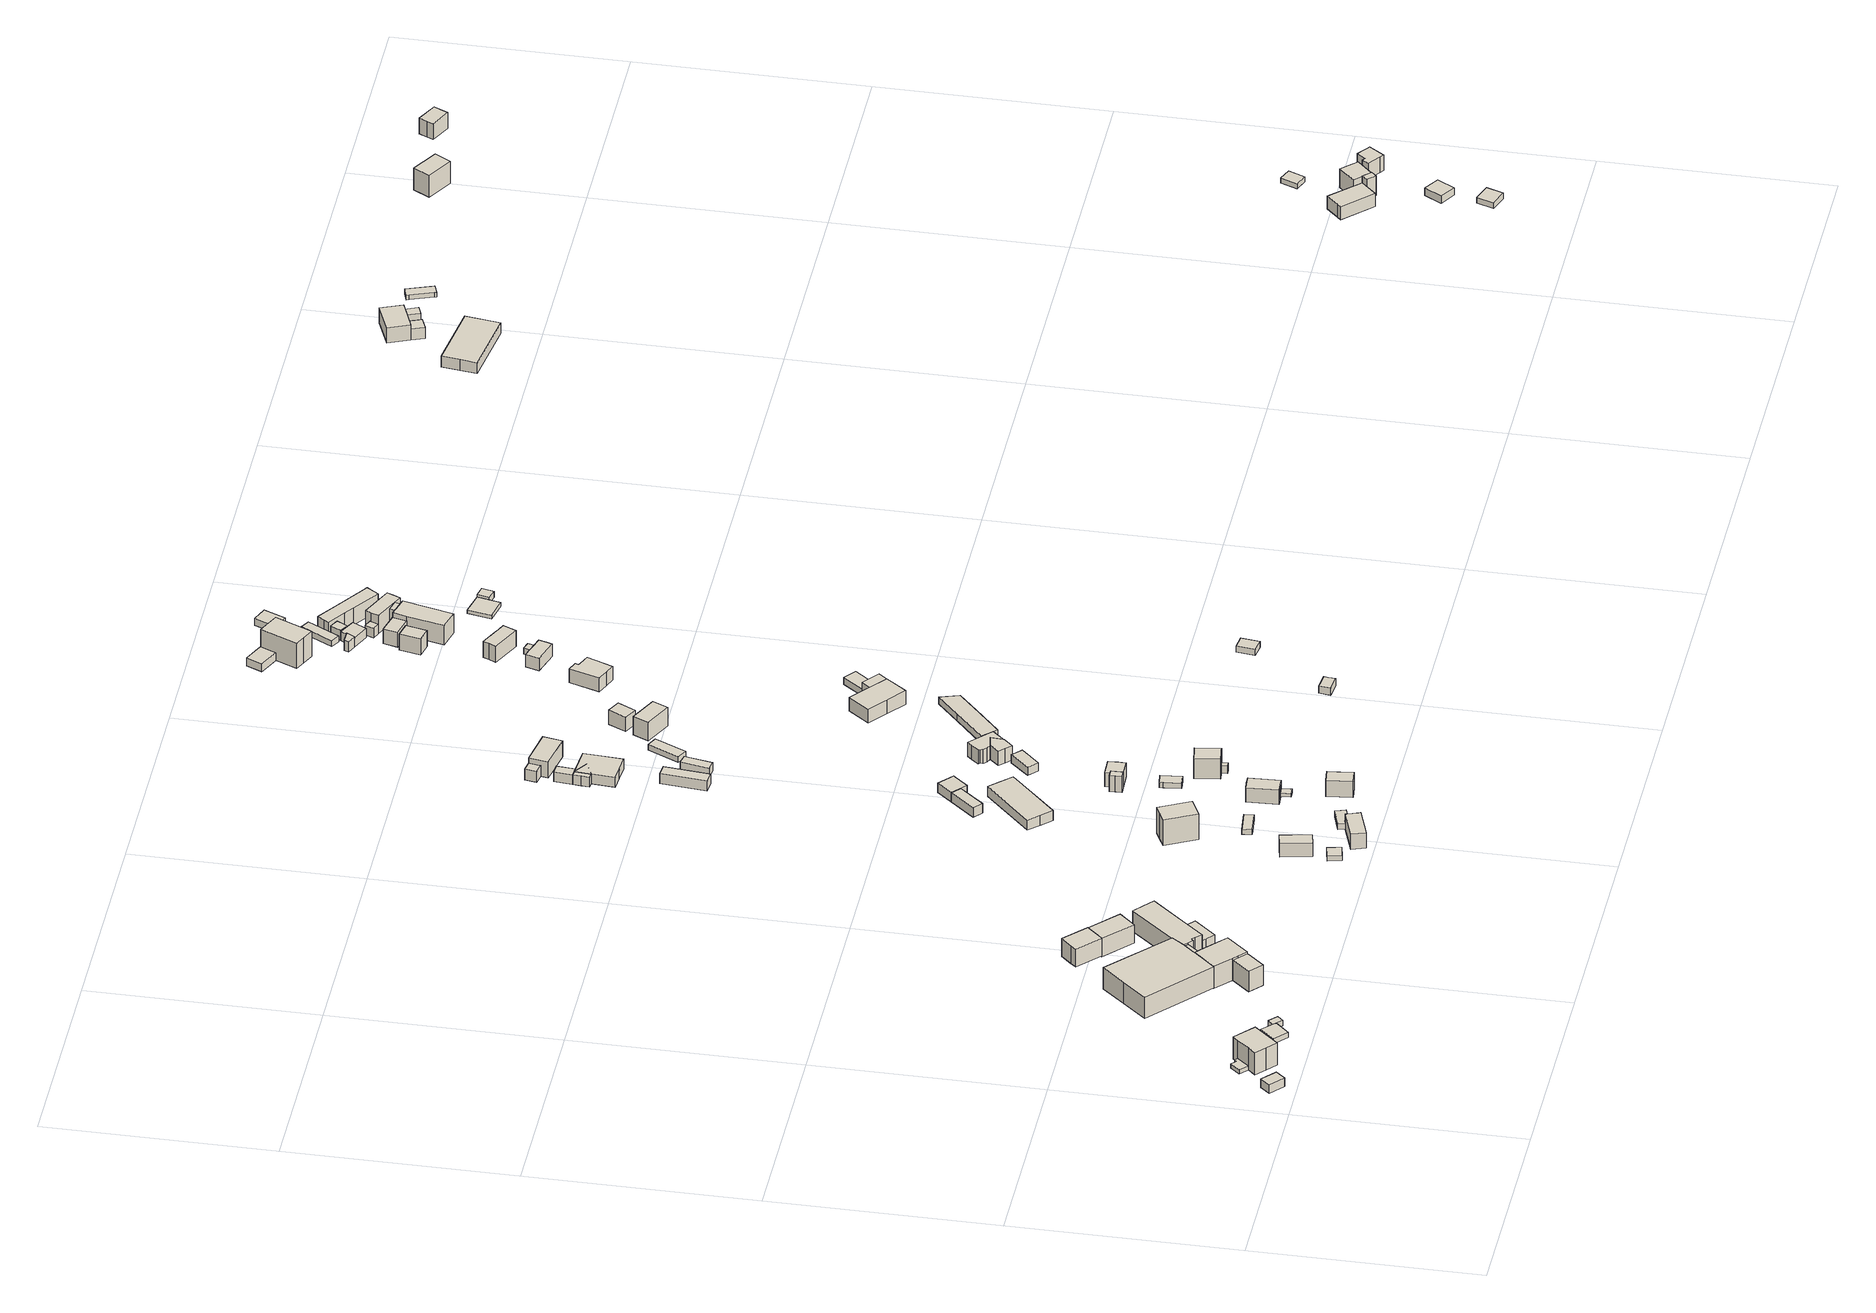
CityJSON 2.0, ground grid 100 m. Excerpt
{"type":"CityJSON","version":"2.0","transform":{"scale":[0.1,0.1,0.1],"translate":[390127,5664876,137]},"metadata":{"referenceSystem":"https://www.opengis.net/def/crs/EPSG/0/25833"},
"CityObjects":{
"building1":{"type":"Building","attributes":{"Gemeindeschluessel":"14627100","BezugspunktDach":"2200","function":"31001_9998","measuredHeight":4.34,"storeysAboveGround":1},"geometry":[{"type":"Solid","lod":"1","boundaries":[[[[0,1,2,3]],[[4,5,6,7]],[[4,7,3,2]],[[5,4,2,1]],[[6,5,1,0]],[[7,6,0,3]]]]}]},
"building2":{"type":"Building","attributes":{"Gemeindeschluessel":"14627100","function":"31001_9998"},"children":["building2-1","building2-2"]},
"building2-1":{"type":"BuildingPart","attributes":{"BezugspunktDach":"2200","measuredHeight":12.57,"storeysAboveGround":4},"parents":["building2"],"geometry":[{"type":"Solid","lod":"1","boundaries":[[[[8,9,10,11,12,13,14,15]],[[16,17,18,19,20,21,22,23]],[[16,23,15,14]],[[17,16,14,13]],[[18,17,13,12]],[[19,18,12,11]],[[20,19,11,10]],[[21,20,10,9]],[[22,21,9,8]],[[23,22,8,15]]]]}]},
"building2-2":{"type":"BuildingPart","attributes":{"BezugspunktDach":"2200","measuredHeight":2.14,"storeysAboveGround":1},"parents":["building2"],"geometry":[{"type":"Solid","lod":"1","boundaries":[[[[24,25,26,27,28,29]],[[30,31,32,17,16,33]],[[30,33,29,28]],[[31,30,28,27]],[[32,31,27,26]],[[17,32,26,25]],[[16,17,25,24]],[[33,16,24,29]]]]}]},
"building3":{"type":"Building","attributes":{"Gemeindeschluessel":"14627100","BezugspunktDach":"2200","function":"31001_9998","measuredHeight":2.35,"storeysAboveGround":1},"geometry":[{"type":"Solid","lod":"1","boundaries":[[[[34,35,36,37,38]],[[39,40,41,42,43]],[[39,43,38,37]],[[40,39,37,36]],[[41,40,36,35]],[[42,41,35,34]],[[43,42,34,38]]]]}]},
"building4":{"type":"Building","attributes":{"Gemeindeschluessel":"14627100","BezugspunktDach":"2200","function":"31001_9998","measuredHeight":2.53,"storeysAboveGround":1},"geometry":[{"type":"Solid","lod":"1","boundaries":[[[[35,44,45,46,36]],[[47,48,49,50,51]],[[47,51,36,46]],[[48,47,46,45]],[[49,48,45,44]],[[50,49,44,35]],[[51,50,35,36]]]]}]},
"building5":{"type":"Building","attributes":{"Gemeindeschluessel":"14627100","BezugspunktDach":"2200","function":"31001_9998","measuredHeight":12.37,"storeysAboveGround":4},"geometry":[{"type":"Solid","lod":"1","boundaries":[[[[52,53,54,55,56,57,58,59]],[[60,61,62,63,64,65,66,67]],[[60,67,59,58]],[[61,60,58,57]],[[62,61,57,56]],[[63,62,56,55]],[[64,63,55,54]],[[65,64,54,53]],[[66,65,53,52]],[[67,66,52,59]]]]}]},
"building6":{"type":"Building","attributes":{"Gemeindeschluessel":"14627100","function":"31001_9998"},"children":["building6-1","building6-2"]},
"building6-1":{"type":"BuildingPart","attributes":{"BezugspunktDach":"2200","measuredHeight":12.13,"storeysAboveGround":4},"parents":["building6"],"geometry":[{"type":"Solid","lod":"1","boundaries":[[[[68,69,70,71,72,73,74,75]],[[76,77,78,79,80,81,82,83]],[[76,83,75,74]],[[77,76,74,73]],[[78,77,73,72]],[[79,78,72,71]],[[80,79,71,70]],[[81,80,70,69]],[[82,81,69,68]],[[83,82,68,75]]]]}]},
"building6-2":{"type":"BuildingPart","attributes":{"BezugspunktDach":"2200","measuredHeight":11.07,"storeysAboveGround":4},"parents":["building6"],"geometry":[{"type":"Solid","lod":"1","boundaries":[[[[84,85,86,87,88]],[[82,89,80,90,91]],[[82,91,88,87]],[[89,82,87,86]],[[80,89,86,85]],[[90,80,85,84]],[[91,90,84,88]]]]}]},
"building7":{"type":"Building","attributes":{"Gemeindeschluessel":"14627100","BezugspunktDach":"2200","function":"31001_9998","measuredHeight":9,"storeysAboveGround":3},"geometry":[{"type":"Solid","lod":"1","boundaries":[[[[92,93,94,95]],[[96,97,98,99]],[[96,99,95,94]],[[97,96,94,93]],[[98,97,93,92]],[[99,98,92,95]]]]}]},
"building8":{"type":"Building","attributes":{"Gemeindeschluessel":"14627100","BezugspunktDach":"2200","function":"31001_9998","measuredHeight":0.036,"storeysAboveGround":1},"geometry":[{"type":"MultiSurface","lod":"1","boundaries":[[[100,101,102,103]]]}]},
"building9":{"type":"Building","attributes":{"Gemeindeschluessel":"14627100","BezugspunktDach":"2200","function":"31001_9998","measuredHeight":9.46,"storeysAboveGround":3},"geometry":[{"type":"Solid","lod":"1","boundaries":[[[[104,105,106,107,108,109]],[[110,111,112,113,114,115]],[[110,115,109,108]],[[111,110,108,107]],[[112,111,107,106]],[[113,112,106,105]],[[114,113,105,104]],[[115,114,104,109]]]]}]},
"building10":{"type":"Building","attributes":{"Gemeindeschluessel":"14627100","function":"31001_9998"},"children":["building10-1","building10-2","building10-3"]},
"building10-1":{"type":"BuildingPart","attributes":{"BezugspunktDach":"2200","measuredHeight":12.1,"storeysAboveGround":4},"parents":["building10"],"geometry":[{"type":"Solid","lod":"1","boundaries":[[[[116,117,118,119,120,121,122,123,124,125,126,127]],[[128,129,130,131,132,133,134,135,136,137,138,139]],[[128,139,127,126]],[[129,128,126,125]],[[130,129,125,124]],[[131,130,124,123]],[[132,131,123,122]],[[133,132,122,121]],[[134,133,121,120]],[[135,134,120,119]],[[136,135,119,118]],[[137,136,118,117]],[[138,137,117,116]],[[139,138,116,127]]]]}]},
"building10-2":{"type":"BuildingPart","attributes":{"BezugspunktDach":"2200","measuredHeight":1.25,"storeysAboveGround":1},"parents":["building10"],"geometry":[{"type":"Solid","lod":"1","boundaries":[[[[140,141,142,143]],[[144,145,146,147]],[[144,147,143,142]],[[145,144,142,141]],[[146,145,141,140]],[[147,146,140,143]]]]}]},
"building10-3":{"type":"BuildingPart","attributes":{"BezugspunktDach":"2200","measuredHeight":9.5,"storeysAboveGround":3},"parents":["building10"],"geometry":[{"type":"Solid","lod":"1","boundaries":[[[[148,149,150,151,152]],[[132,153,145,144,133]],[[132,133,152,151]],[[153,132,151,150]],[[145,153,150,149]],[[144,145,149,148]],[[133,144,148,152]]]]}]},
"building11":{"type":"Building","attributes":{"Gemeindeschluessel":"14627100","BezugspunktDach":"2200","function":"31001_9998","measuredHeight":10.48,"storeysAboveGround":3},"geometry":[{"type":"Solid","lod":"1","boundaries":[[[[154,155,156,157,158]],[[159,160,161,162,163]],[[159,163,158,157]],[[160,159,157,156]],[[161,160,156,155]],[[162,161,155,154]],[[163,162,154,158]]]]}]},
"building12":{"type":"Building","attributes":{"Gemeindeschluessel":"14627100","BezugspunktDach":"2200","function":"31001_9998","measuredHeight":2.44,"storeysAboveGround":1},"geometry":[{"type":"Solid","lod":"1","boundaries":[[[[164,165,166,167]],[[168,169,170,171]],[[168,171,167,166]],[[169,168,166,165]],[[170,169,165,164]],[[171,170,164,167]]]]}]},
"building13":{"type":"Building","attributes":{"Gemeindeschluessel":"14627100","BezugspunktDach":"2200","function":"31001_9998","measuredHeight":8.17,"storeysAboveGround":3},"geometry":[{"type":"Solid","lod":"1","boundaries":[[[[172,173,174,175]],[[176,177,178,179]],[[176,179,175,174]],[[177,176,174,173]],[[178,177,173,172]],[[179,178,172,175]]]]}]},
"building14":{"type":"Building","attributes":{"Gemeindeschluessel":"14627100","BezugspunktDach":"2200","function":"31001_9998","measuredHeight":8.91,"storeysAboveGround":3},"geometry":[{"type":"Solid","lod":"1","boundaries":[[[[180,181,182,183,184]],[[185,186,187,188,189]],[[185,189,184,183]],[[186,185,183,182]],[[187,186,182,181]],[[188,187,181,180]],[[189,188,180,184]]]]}]},
"building15":{"type":"Building","attributes":{"Gemeindeschluessel":"14627100","BezugspunktDach":"2200","function":"31001_9998","measuredHeight":2.81,"storeysAboveGround":1},"geometry":[{"type":"Solid","lod":"1","boundaries":[[[[190,191,192,193,194,195]],[[196,197,198,199,200,201]],[[196,201,195,194]],[[197,196,194,193]],[[198,197,193,192]],[[199,198,192,191]],[[200,199,191,190]],[[201,200,190,195]]]]}]},
"building16":{"type":"Building","attributes":{"Gemeindeschluessel":"14627100","BezugspunktDach":"2200","function":"31001_9998","measuredHeight":14.6,"storeysAboveGround":5},"geometry":[{"type":"Solid","lod":"1","boundaries":[[[[202,203,204,205,206]],[[207,208,209,210,211]],[[207,211,206,205]],[[208,207,205,204]],[[209,208,204,203]],[[210,209,203,202]],[[211,210,202,206]]]]}]},
"building17":{"type":"Building","attributes":{"Gemeindeschluessel":"14627100","BezugspunktDach":"2200","function":"31001_9998","measuredHeight":3.05,"storeysAboveGround":1},"geometry":[{"type":"Solid","lod":"1","boundaries":[[[[212,213,214,215,216]],[[217,218,219,220,221]],[[217,221,216,215]],[[218,217,215,214]],[[219,218,214,213]],[[220,219,213,212]],[[221,220,212,216]]]]}]},
"building18":{"type":"Building","attributes":{"Gemeindeschluessel":"14627100","BezugspunktDach":"2200","function":"31001_9998","measuredHeight":9.5,"storeysAboveGround":3},"geometry":[{"type":"Solid","lod":"1","boundaries":[[[[222,223,224,225]],[[226,227,228,229]],[[226,229,225,224]],[[227,226,224,223]],[[228,227,223,222]],[[229,228,222,225]]]]}]},
"building19":{"type":"Building","attributes":{"Gemeindeschluessel":"14627100","BezugspunktDach":"2200","function":"31001_9998","measuredHeight":1.55,"storeysAboveGround":1},"geometry":[{"type":"Solid","lod":"1","boundaries":[[[[230,231,232,233]],[[234,235,236,237]],[[234,237,233,232]],[[235,234,232,231]],[[236,235,231,230]],[[237,236,230,233]]]]}]},
"building20":{"type":"Building","attributes":{"Gemeindeschluessel":"14627100","BezugspunktDach":"2200","function":"31001_9998","measuredHeight":8.93,"storeysAboveGround":3},"geometry":[{"type":"Solid","lod":"1","boundaries":[[[[238,239,240,241,242,243,244]],[[245,246,247,248,249,250,251]],[[245,251,244,243]],[[246,245,243,242]],[[247,246,242,241]],[[248,247,241,240]],[[249,248,240,239]],[[250,249,239,238]],[[251,250,238,244]]]]}]},
"building21":{"type":"Building","attributes":{"Gemeindeschluessel":"14627100","BezugspunktDach":"2200","function":"31001_9998","measuredHeight":5.75,"storeysAboveGround":2},"geometry":[{"type":"Solid","lod":"1","boundaries":[[[[252,253,254,255,256,257]],[[258,259,260,261,262,263]],[[258,263,257,256]],[[259,258,256,255]],[[260,259,255,254]],[[261,260,254,253]],[[262,261,253,252]],[[263,262,252,257]]]]}]},
"building22":{"type":"Building","attributes":{"Gemeindeschluessel":"14627100","BezugspunktDach":"2200","function":"31001_9998","measuredHeight":2.63,"storeysAboveGround":1},"geometry":[{"type":"Solid","lod":"1","boundaries":[[[[264,265,266,267,268]],[[269,270,271,272,273]],[[269,273,268,267]],[[270,269,267,266]],[[271,270,266,265]],[[272,271,265,264]],[[273,272,264,268]]]]}]},
"building23":{"type":"Building","attributes":{"Gemeindeschluessel":"14627100","function":"31001_9998"},"children":["building23-1","building23-2"]},
"building23-1":{"type":"BuildingPart","attributes":{"BezugspunktDach":"2200","measuredHeight":9.16,"storeysAboveGround":3},"parents":["building23"],"geometry":[{"type":"Solid","lod":"1","boundaries":[[[[274,275,276,277,278]],[[279,280,281,282,283]],[[279,283,278,277]],[[280,279,277,276]],[[281,280,276,275]],[[282,281,275,274]],[[283,282,274,278]]]]}]},
"building23-2":{"type":"BuildingPart","attributes":{"BezugspunktDach":"2200","measuredHeight":9.29,"storeysAboveGround":3},"parents":["building23"],"geometry":[{"type":"Solid","lod":"1","boundaries":[[[[284,285,286,287,288,289]],[[290,291,282,292,293,294]],[[290,294,289,288]],[[291,290,288,287]],[[282,291,287,286]],[[292,282,286,285]],[[293,292,285,284]],[[294,293,284,289]]]]}]},
"building24":{"type":"Building","attributes":{"Gemeindeschluessel":"14627100","function":"31001_9998"},"children":["building24-1","building24-2"]},
"building24-1":{"type":"BuildingPart","attributes":{"BezugspunktDach":"2200","measuredHeight":12,"storeysAboveGround":4},"parents":["building24"],"geometry":[{"type":"Solid","lod":"1","boundaries":[[[[295,296,297,298,299,300,301]],[[302,303,304,305,306,307,308]],[[302,308,301,300]],[[303,302,300,299]],[[304,303,299,298]],[[305,304,298,297]],[[306,305,297,296]],[[307,306,296,295]],[[308,307,295,301]]]]}]},
"building24-2":{"type":"BuildingPart","attributes":{"BezugspunktDach":"2200","measuredHeight":3.5,"storeysAboveGround":1},"parents":["building24"],"geometry":[{"type":"Solid","lod":"1","boundaries":[[[[309,310,311,312]],[[305,313,314,315]],[[305,315,312,311]],[[313,305,311,310]],[[314,313,310,309]],[[315,314,309,312]]]]}]},
"building25":{"type":"Building","attributes":{"Gemeindeschluessel":"14627100","function":"31001_9998"},"children":["building25-1","building25-2"]},
"building25-1":{"type":"BuildingPart","attributes":{"BezugspunktDach":"2200","measuredHeight":5.23,"storeysAboveGround":2},"parents":["building25"],"geometry":[{"type":"Solid","lod":"1","boundaries":[[[[316,317,318,319,320]],[[321,322,323,324,325]],[[321,325,320,319]],[[322,321,319,318]],[[323,322,318,317]],[[324,323,317,316]],[[325,324,316,320]]]]}]},
"building25-2":{"type":"BuildingPart","attributes":{"BezugspunktDach":"2200","measuredHeight":5.13,"storeysAboveGround":2},"parents":["building25"],"geometry":[{"type":"Solid","lod":"1","boundaries":[[[[326,327,328,320,329]],[[325,330,331,332,333]],[[325,333,329,320]],[[330,325,320,328]],[[331,330,328,327]],[[332,331,327,326]],[[333,332,326,329]]]]}]},
"building26":{"type":"Building","attributes":{"Gemeindeschluessel":"14627100","BezugspunktDach":"2200","function":"31001_9998","measuredHeight":4.88,"storeysAboveGround":2},"geometry":[{"type":"Solid","lod":"1","boundaries":[[[[334,335,336,337]],[[338,339,340,341]],[[338,341,337,336]],[[339,338,336,335]],[[340,339,335,334]],[[341,340,334,337]]]]}]},
"building27":{"type":"Building","attributes":{"Gemeindeschluessel":"14627100","BezugspunktDach":"2200","function":"31001_9998","measuredHeight":4.68,"storeysAboveGround":2},"geometry":[{"type":"Solid","lod":"1","boundaries":[[[[342,343,344,345,346]],[[347,348,349,350,351]],[[347,351,346,345]],[[348,347,345,344]],[[349,348,344,343]],[[350,349,343,342]],[[351,350,342,346]]]]}]},
"building28":{"type":"Building","attributes":{"Gemeindeschluessel":"14627100","BezugspunktDach":"2200","function":"31001_9998","measuredHeight":4.58,"storeysAboveGround":2},"geometry":[{"type":"Solid","lod":"1","boundaries":[[[[352,353,354,355]],[[356,357,358,359]],[[356,359,355,354]],[[357,356,354,353]],[[358,357,353,352]],[[359,358,352,355]]]]}]},
"building29":{"type":"Building","attributes":{"Gemeindeschluessel":"14627100","function":"31001_9998"},"children":["building29-1","building29-2","building29-3"]},
"building29-1":{"type":"BuildingPart","attributes":{"BezugspunktDach":"2200","measuredHeight":5.34,"storeysAboveGround":2},"parents":["building29"],"geometry":[{"type":"Solid","lod":"1","boundaries":[[[[360,361,362,363,364]],[[365,366,367,368,369]],[[365,369,364,363]],[[366,365,363,362]],[[367,366,362,361]],[[368,367,361,360]],[[369,368,360,364]]]]}]},
"building29-2":{"type":"BuildingPart","attributes":{"BezugspunktDach":"2200","measuredHeight":4.77,"storeysAboveGround":2},"parents":["building29"],"geometry":[{"type":"Solid","lod":"1","boundaries":[[[[370,371,372,373]],[[374,375,376,377]],[[374,377,373,372]],[[375,374,372,371]],[[376,375,371,370]],[[377,376,370,373]]]]}]},
"building29-3":{"type":"BuildingPart","attributes":{"BezugspunktDach":"2200","measuredHeight":5.34,"storeysAboveGround":2},"parents":["building29"],"geometry":[{"type":"Solid","lod":"1","boundaries":[[[[378,379,363,373,380,381]],[[382,377,365,383,384,385]],[[382,385,381,380]],[[377,382,380,373]],[[365,377,373,363]],[[383,365,363,379]],[[384,383,379,378]],[[385,384,378,381]]]]}]},
"building30":{"type":"Building","attributes":{"Gemeindeschluessel":"14627100","BezugspunktDach":"2200","function":"31001_9998","measuredHeight":3.79,"storeysAboveGround":1},"geometry":[{"type":"Solid","lod":"1","boundaries":[[[[386,387,388,389,390]],[[391,392,393,394,395]],[[391,395,390,389]],[[392,391,389,388]],[[393,392,388,387]],[[394,393,387,386]],[[395,394,386,390]]]]}]},
"building31":{"type":"Building","attributes":{"Gemeindeschluessel":"14627100","function":"31001_9998"},"children":["building31-1","building31-2"]},
"building31-1":{"type":"BuildingPart","attributes":{"BezugspunktDach":"2200","measuredHeight":9.53,"storeysAboveGround":3},"parents":["building31"],"geometry":[{"type":"Solid","lod":"1","boundaries":[[[[396,397,398,399]],[[400,401,402,403]],[[400,403,399,398]],[[401,400,398,397]],[[402,401,397,396]],[[403,402,396,399]]]]}]},
"building31-2":{"type":"BuildingPart","attributes":{"BezugspunktDach":"2200","measuredHeight":5.39,"storeysAboveGround":2},"parents":["building31"],"geometry":[{"type":"Solid","lod":"1","boundaries":[[[[404,405,406,407]],[[408,400,409,410]],[[408,410,407,406]],[[400,408,406,405]],[[409,400,405,404]],[[410,409,404,407]]]]}]},
"building32":{"type":"Building","attributes":{"Gemeindeschluessel":"14627100","function":"31001_9998"},"children":["building32-1","building32-2"]},
"building32-1":{"type":"BuildingPart","attributes":{"BezugspunktDach":"2200","measuredHeight":7.5,"storeysAboveGround":2},"parents":["building32"],"geometry":[{"type":"Solid","lod":"1","boundaries":[[[[411,412,413,414,415,416,417,418,419,420]],[[421,422,423,424,425,426,427,428,429,430]],[[421,430,420,419]],[[422,421,419,418]],[[423,422,418,417]],[[424,423,417,416]],[[425,424,416,415]],[[426,425,415,414]],[[427,426,414,413]],[[428,427,413,412]],[[429,428,412,411]],[[430,429,411,420]]]]}]},
"building32-2":{"type":"BuildingPart","attributes":{"BezugspunktDach":"2200","measuredHeight":7.5,"storeysAboveGround":2},"parents":["building32"],"geometry":[{"type":"Solid","lod":"1","boundaries":[[[[431,432,433,434,435,436]],[[426,437,425,438,439,440]],[[426,440,436,435]],[[437,426,435,434]],[[425,437,434,433]],[[438,425,433,432]],[[439,438,432,431]],[[440,439,431,436]]]]}]},
"building33":{"type":"Building","attributes":{"Gemeindeschluessel":"14627100","BezugspunktDach":"2200","function":"31001_9998","measuredHeight":2.69,"storeysAboveGround":1},"geometry":[{"type":"Solid","lod":"1","boundaries":[[[[441,442,443,444]],[[445,446,447,448]],[[445,448,444,443]],[[446,445,443,442]],[[447,446,442,441]],[[448,447,441,444]]]]}]},
"building34":{"type":"Building","attributes":{"Gemeindeschluessel":"14627100","BezugspunktDach":"2200","function":"31001_9998","measuredHeight":2.98,"storeysAboveGround":1},"geometry":[{"type":"Solid","lod":"1","boundaries":[[[[449,450,451,452]],[[453,454,455,456]],[[453,456,452,451]],[[454,453,451,450]],[[455,454,450,449]],[[456,455,449,452]]]]}]},
"building35":{"type":"Building","attributes":{"Gemeindeschluessel":"14627100","BezugspunktDach":"2200","function":"31001_9998","measuredHeight":4.84,"storeysAboveGround":2},"geometry":[{"type":"Solid","lod":"1","boundaries":[[[[457,458,459,460,461,462]],[[463,464,465,466,467,468]],[[463,468,462,461]],[[464,463,461,460]],[[465,464,460,459]],[[466,465,459,458]],[[467,466,458,457]],[[468,467,457,462]]]]}]},
"building36":{"type":"Building","attributes":{"Gemeindeschluessel":"14627100","BezugspunktDach":"2200","function":"31001_9998","measuredHeight":10.22,"storeysAboveGround":3},"geometry":[{"type":"Solid","lod":"1","boundaries":[[[[469,470,471,472]],[[473,474,475,476]],[[473,476,472,471]],[[474,473,471,470]],[[475,474,470,469]],[[476,475,469,472]]]]}]},
"building37":{"type":"Building","attributes":{"Gemeindeschluessel":"14627100","BezugspunktDach":"2200","function":"31001_9998","measuredHeight":7.93,"storeysAboveGround":3},"geometry":[{"type":"Solid","lod":"1","boundaries":[[[[477,478,479,480,481]],[[482,483,484,485,486]],[[482,486,481,480]],[[483,482,480,479]],[[484,483,479,478]],[[485,484,478,477]],[[486,485,477,481]]]]}]},
"building38":{"type":"Building","attributes":{"Gemeindeschluessel":"14627100","function":"31001_9998"},"children":["building38-1","building38-2","building38-3"]},
"building38-1":{"type":"BuildingPart","attributes":{"BezugspunktDach":"2200","measuredHeight":7.79,"storeysAboveGround":3},"parents":["building38"],"geometry":[{"type":"Solid","lod":"1","boundaries":[[[[487,488,489,490,491]],[[492,493,494,495,496]],[[492,496,491,490]],[[493,492,490,489]],[[494,493,489,488]],[[495,494,488,487]],[[496,495,487,491]]]]}]},
"building38-2":{"type":"BuildingPart","attributes":{"BezugspunktDach":"2200","measuredHeight":6.69,"storeysAboveGround":2},"parents":["building38"],"geometry":[{"type":"Solid","lod":"1","boundaries":[[[[497,498,499,500]],[[501,502,493,503]],[[501,503,500,499]],[[502,501,499,498]],[[493,502,498,497]],[[503,493,497,500]]]]}]},
"building38-3":{"type":"BuildingPart","attributes":{"BezugspunktDach":"2200","measuredHeight":3.48,"storeysAboveGround":1},"parents":["building38"],"geometry":[{"type":"Solid","lod":"1","boundaries":[[[[504,505,506,507]],[[508,509,510,501]],[[508,501,507,506]],[[509,508,506,505]],[[510,509,505,504]],[[501,510,504,507]]]]}]},
"building39":{"type":"Building","attributes":{"Gemeindeschluessel":"14627100","BezugspunktDach":"2200","function":"31001_9998","measuredHeight":9.05,"storeysAboveGround":3},"geometry":[{"type":"Solid","lod":"1","boundaries":[[[[511,512,513,514,515,516,517,518]],[[519,520,521,522,523,524,525,526]],[[519,526,518,517]],[[520,519,517,516]],[[521,520,516,515]],[[522,521,515,514]],[[523,522,514,513]],[[524,523,513,512]],[[525,524,512,511]],[[526,525,511,518]]]]}]},
"building40":{"type":"Building","attributes":{"Gemeindeschluessel":"14627100","function":"31001_9998"},"children":["building40-1","building40-2"]},
"building40-1":{"type":"BuildingPart","attributes":{"BezugspunktDach":"2200","measuredHeight":8.24,"storeysAboveGround":3},"parents":["building40"],"geometry":[{"type":"Solid","lod":"1","boundaries":[[[[527,528,529,530,531]],[[532,533,534,535,536]],[[532,536,531,530]],[[533,532,530,529]],[[534,533,529,528]],[[535,534,528,527]],[[536,535,527,531]]]]}]},
"building40-2":{"type":"BuildingPart","attributes":{"BezugspunktDach":"2200","measuredHeight":3.57,"storeysAboveGround":1},"parents":["building40"],"geometry":[{"type":"Solid","lod":"1","boundaries":[[[[537,538,539,540]],[[541,542,533,543]],[[541,543,540,539]],[[542,541,539,538]],[[533,542,538,537]],[[543,533,537,540]]]]}]},
"building41":{"type":"Building","attributes":{"Gemeindeschluessel":"14627100","function":"31001_9998"},"children":["building41-1","building41-2"]},
"building41-1":{"type":"BuildingPart","attributes":{"BezugspunktDach":"2200","measuredHeight":13.23,"storeysAboveGround":4},"parents":["building41"],"geometry":[{"type":"Solid","lod":"1","boundaries":[[[[544,545,546,547,548,549]],[[550,551,552,553,554,555]],[[550,555,549,548]],[[551,550,548,547]],[[552,551,547,546]],[[553,552,546,545]],[[554,553,545,544]],[[555,554,544,549]]]]}]},
"building41-2":{"type":"BuildingPart","attributes":{"BezugspunktDach":"2200","measuredHeight":3.9,"storeysAboveGround":1},"parents":["building41"],"geometry":[{"type":"Solid","lod":"1","boundaries":[[[[556,557,558,559]],[[560,550,561,562]],[[560,562,559,558]],[[550,560,558,557]],[[561,550,557,556]],[[562,561,556,559]]]]}]},
"building42":{"type":"Building","attributes":{"Gemeindeschluessel":"14627100","function":"31001_9998"},"children":["building42-1","building42-2"]},
"building42-1":{"type":"BuildingPart","attributes":{"BezugspunktDach":"2200","measuredHeight":9.96,"storeysAboveGround":3},"parents":["building42"],"geometry":[{"type":"Solid","lod":"1","boundaries":[[[[563,564,565,566,567,568,569,570,571,572]],[[573,574,575,576,577,578,579,580,581,582]],[[573,582,572,571]],[[574,573,571,570]],[[575,574,570,569]],[[576,575,569,568]],[[577,576,568,567]],[[578,577,567,566]],[[579,578,566,565]],[[580,579,565,564]],[[581,580,564,563]],[[582,581,563,572]]]]}]},
"building42-2":{"type":"BuildingPart","attributes":{"BezugspunktDach":"2200","measuredHeight":1.62,"storeysAboveGround":1},"parents":["building42"],"geometry":[{"type":"Solid","lod":"1","boundaries":[[[[583,584,585,586,587]],[[575,588,589,577,576]],[[575,576,587,586]],[[588,575,586,585]],[[589,588,585,584]],[[577,589,584,583]],[[576,577,583,587]]]]}]},
"building43":{"type":"Building","attributes":{"Gemeindeschluessel":"14627100","BezugspunktDach":"2200","function":"31001_9998","measuredHeight":10.8,"storeysAboveGround":4},"geometry":[{"type":"Solid","lod":"1","boundaries":[[[[590,591,592,593]],[[594,595,596,597]],[[594,597,593,592]],[[595,594,592,591]],[[596,595,591,590]],[[597,596,590,593]]]]}]},
"building44":{"type":"Building","attributes":{"Gemeindeschluessel":"14627100","function":"31001_9998"},"children":["building44-1","building44-2","building44-3"]},
"building44-1":{"type":"BuildingPart","attributes":{"BezugspunktDach":"2200","measuredHeight":4.48,"storeysAboveGround":1},"parents":["building44"],"geometry":[{"type":"Solid","lod":"1","boundaries":[[[[598,599,600,601]],[[602,603,604,605]],[[602,605,601,600]],[[603,602,600,599]],[[604,603,599,598]],[[605,604,598,601]]]]}]},
"building44-2":{"type":"BuildingPart","attributes":{"BezugspunktDach":"2200","measuredHeight":5.11,"storeysAboveGround":2},"parents":["building44"],"geometry":[{"type":"Solid","lod":"1","boundaries":[[[[606,607,608,609]],[[610,611,605,612]],[[610,612,609,608]],[[611,610,608,607]],[[605,611,607,606]],[[612,605,606,609]]]]}]},
"building44-3":{"type":"BuildingPart","attributes":{"BezugspunktDach":"2200","measuredHeight":4.98,"storeysAboveGround":2},"parents":["building44"],"geometry":[{"type":"Solid","lod":"1","boundaries":[[[[613,614,615,616]],[[617,618,619,602]],[[617,602,616,615]],[[618,617,615,614]],[[619,618,614,613]],[[602,619,613,616]]]]}]},
"building45":{"type":"Building","attributes":{"Gemeindeschluessel":"14627100","BezugspunktDach":"2200","function":"31001_9998","measuredHeight":3.07,"storeysAboveGround":1},"geometry":[{"type":"Solid","lod":"1","boundaries":[[[[620,621,622,623,624]],[[625,626,627,628,629]],[[625,629,624,623]],[[626,625,623,622]],[[627,626,622,621]],[[628,627,621,620]],[[629,628,620,624]]]]}]},
"building46":{"type":"Building","attributes":{"Gemeindeschluessel":"14627100","function":"31001_9998"},"children":["building46-1","building46-2","building46-3"]},
"building46-1":{"type":"BuildingPart","attributes":{"BezugspunktDach":"2200","measuredHeight":10.99,"storeysAboveGround":4},"parents":["building46"],"geometry":[{"type":"Solid","lod":"1","boundaries":[[[[630,631,632,633,634,635,636,637,638]],[[639,640,641,642,643,644,645,646,647]],[[639,647,638,637]],[[640,639,637,636]],[[641,640,636,635]],[[642,641,635,634]],[[643,642,634,633]],[[644,643,633,632]],[[645,644,632,631]],[[646,645,631,630]],[[647,646,630,638]]]]}]},
"building46-2":{"type":"BuildingPart","attributes":{"BezugspunktDach":"2200","measuredHeight":7.29,"storeysAboveGround":2},"parents":["building46"],"geometry":[{"type":"Solid","lod":"1","boundaries":[[[[648,649,650,651]],[[652,640,639,653]],[[652,653,651,650]],[[640,652,650,649]],[[639,640,649,648]],[[653,639,648,651]]]]}]},
"building46-3":{"type":"BuildingPart","attributes":{"BezugspunktDach":"2200","measuredHeight":9.92,"storeysAboveGround":3},"parents":["building46"],"geometry":[{"type":"Solid","lod":"1","boundaries":[[[[654,655,656,657,658,659,660]],[[641,661,662,663,644,664,642]],[[641,642,660,659]],[[661,641,659,658]],[[662,661,658,657]],[[663,662,657,656]],[[644,663,656,655]],[[664,644,655,654]],[[642,664,654,660]]]]}]},
"building47":{"type":"Building","attributes":{"Gemeindeschluessel":"14627100","BezugspunktDach":"2200","function":"31001_9998","measuredHeight":3.4,"storeysAboveGround":1},"geometry":[{"type":"Solid","lod":"1","boundaries":[[[[665,666,667,668]],[[669,670,671,672]],[[669,672,668,667]],[[670,669,667,666]],[[671,670,666,665]],[[672,671,665,668]]]]}]},
"building48":{"type":"Building","attributes":{"Gemeindeschluessel":"14627100","function":"31001_9998"},"children":["building48-1","building48-2"]},
"building48-1":{"type":"BuildingPart","attributes":{"BezugspunktDach":"2200","measuredHeight":10.05,"storeysAboveGround":3},"parents":["building48"],"geometry":[{"type":"Solid","lod":"1","boundaries":[[[[673,674,675,676,677,678]],[[679,680,681,682,683,684]],[[679,684,678,677]],[[680,679,677,676]],[[681,680,676,675]],[[682,681,675,674]],[[683,682,674,673]],[[684,683,673,678]]]]}]},
"building48-2":{"type":"BuildingPart","attributes":{"BezugspunktDach":"2200","measuredHeight":4.7,"storeysAboveGround":2},"parents":["building48"],"geometry":[{"type":"Solid","lod":"1","boundaries":[[[[685,686,687,688]],[[689,690,684,691]],[[689,691,688,687]],[[690,689,687,686]],[[684,690,686,685]],[[691,684,685,688]]]]}]},
"building49":{"type":"Building","attributes":{"Gemeindeschluessel":"14627100","function":"31001_9998"},"children":["building49-1","building49-2"]},
"building49-1":{"type":"BuildingPart","attributes":{"BezugspunktDach":"2200","measuredHeight":9.45,"storeysAboveGround":3},"parents":["building49"],"geometry":[{"type":"Solid","lod":"1","boundaries":[[[[692,693,694,695,696,697,698,699,700,701]],[[702,703,704,705,706,707,708,709,710,711]],[[702,711,701,700]],[[703,702,700,699]],[[704,703,699,698]],[[705,704,698,697]],[[706,705,697,696]],[[707,706,696,695]],[[708,707,695,694]],[[709,708,694,693]],[[710,709,693,692]],[[711,710,692,701]]]]}]},
"building49-2":{"type":"BuildingPart","attributes":{"BezugspunktDach":"2200","measuredHeight":4.86,"storeysAboveGround":2},"parents":["building49"],"geometry":[{"type":"Solid","lod":"1","boundaries":[[[[712,713,714,715,716,717]],[[718,719,720,721,705,704]],[[718,704,717,716]],[[719,718,716,715]],[[720,719,715,714]],[[721,720,714,713]],[[705,721,713,712]],[[704,705,712,717]]]]}]},
"building50":{"type":"Building","attributes":{"Gemeindeschluessel":"14627100","function":"31001_9998"},"children":["building50-1","building50-2"]},
"building50-1":{"type":"BuildingPart","attributes":{"BezugspunktDach":"2200","measuredHeight":1.8,"storeysAboveGround":1},"parents":["building50"],"geometry":[{"type":"Solid","lod":"1","boundaries":[[[[722,723,724,725]],[[726,727,728,729]],[[726,729,725,724]],[[727,726,724,723]],[[728,727,723,722]],[[729,728,722,725]]]]}]},
"building50-2":{"type":"BuildingPart","attributes":{"BezugspunktDach":"2200","measuredHeight":3.57,"storeysAboveGround":1},"parents":["building50"],"geometry":[{"type":"Solid","lod":"1","boundaries":[[[[730,731,732,733]],[[727,734,735,736]],[[727,736,733,732]],[[734,727,732,731]],[[735,734,731,730]],[[736,735,730,733]]]]}]},
"building51":{"type":"Building","attributes":{"Gemeindeschluessel":"14627100","BezugspunktDach":"2200","function":"31001_9998","measuredHeight":6.26,"storeysAboveGround":2},"geometry":[{"type":"Solid","lod":"1","boundaries":[[[[737,738,739,740,741]],[[742,743,744,745,746]],[[742,746,741,740]],[[743,742,740,739]],[[744,743,739,738]],[[745,744,738,737]],[[746,745,737,741]]]]}]},
"building52":{"type":"Building","attributes":{"Gemeindeschluessel":"14627100","BezugspunktDach":"2200","function":"31001_9998","measuredHeight":2.88,"storeysAboveGround":1},"geometry":[{"type":"Solid","lod":"1","boundaries":[[[[747,748,749,750]],[[751,752,753,754]],[[751,754,750,749]],[[752,751,749,748]],[[753,752,748,747]],[[754,753,747,750]]]]}]},
"building53":{"type":"Building","attributes":{"Gemeindeschluessel":"14627100","function":"31001_9998"},"children":["building53-1","building53-2","building53-3"]},
"building53-1":{"type":"BuildingPart","attributes":{"BezugspunktDach":"2200","measuredHeight":8.22,"storeysAboveGround":3},"parents":["building53"],"geometry":[{"type":"Solid","lod":"1","boundaries":[[[[755,756,757,758]],[[759,760,761,762]],[[759,762,758,757]],[[760,759,757,756]],[[761,760,756,755]],[[762,761,755,758]]]]}]},
"building53-2":{"type":"BuildingPart","attributes":{"BezugspunktDach":"2200","measuredHeight":6.83,"storeysAboveGround":2},"parents":["building53"],"geometry":[{"type":"Solid","lod":"1","boundaries":[[[[763,764,765,766]],[[767,768,769,761]],[[767,761,766,765]],[[768,767,765,764]],[[769,768,764,763]],[[761,769,763,766]]]]}]},
"building53-3":{"type":"BuildingPart","attributes":{"BezugspunktDach":"2200","measuredHeight":6.77,"storeysAboveGround":2},"parents":["building53"],"geometry":[{"type":"Solid","lod":"1","boundaries":[[[[770,771,772,773]],[[760,774,775,776]],[[760,776,773,772]],[[774,760,772,771]],[[775,774,771,770]],[[776,775,770,773]]]]}]},
"building54":{"type":"Building","attributes":{"Gemeindeschluessel":"14627100","BezugspunktDach":"2200","function":"31001_9998","measuredHeight":3.66,"storeysAboveGround":1},"geometry":[{"type":"Solid","lod":"1","boundaries":[[[[777,778,779,780]],[[781,782,783,784]],[[781,784,780,779]],[[782,781,779,778]],[[783,782,778,777]],[[784,783,777,780]]]]}]},
"building55":{"type":"Building","attributes":{"Gemeindeschluessel":"14627100","function":"31001_9998"},"children":["building55-1","building55-2","building55-3"]},
"building55-1":{"type":"BuildingPart","attributes":{"BezugspunktDach":"2200","measuredHeight":7.38,"storeysAboveGround":2},"parents":["building55"],"geometry":[{"type":"Solid","lod":"1","boundaries":[[[[785,786,787,788,789]],[[790,791,792,793,794]],[[790,794,789,788]],[[791,790,788,787]],[[792,791,787,786]],[[793,792,786,785]],[[794,793,785,789]]]]}]},
"building55-2":{"type":"BuildingPart","attributes":{"BezugspunktDach":"2200","measuredHeight":12.39,"storeysAboveGround":4},"parents":["building55"],"geometry":[{"type":"Solid","lod":"1","boundaries":[[[[795,796,797,798]],[[792,799,800,801]],[[792,801,798,797]],[[799,792,797,796]],[[800,799,796,795]],[[801,800,795,798]]]]}]},
"building55-3":{"type":"BuildingPart","attributes":{"BezugspunktDach":"2200","measuredHeight":12.08,"storeysAboveGround":4},"parents":["building55"],"geometry":[{"type":"Solid","lod":"1","boundaries":[[[[802,803,804,805,806]],[[807,808,809,799,810]],[[807,810,806,805]],[[808,807,805,804]],[[809,808,804,803]],[[799,809,803,802]],[[810,799,802,806]]]]}]},
"building56":{"type":"Building","attributes":{"Gemeindeschluessel":"14627100","BezugspunktDach":"2200","function":"31001_9998","measuredHeight":2.22,"storeysAboveGround":1},"geometry":[{"type":"Solid","lod":"1","boundaries":[[[[811,812,813,814,815,816]],[[817,818,819,820,821,822]],[[817,822,816,815]],[[818,817,815,814]],[[819,818,814,813]],[[820,819,813,812]],[[821,820,812,811]],[[822,821,811,816]]]]}]},
"building57":{"type":"Building","attributes":{"Gemeindeschluessel":"14627100","BezugspunktDach":"2200","function":"31001_9998","measuredHeight":9.07,"storeysAboveGround":3},"geometry":[{"type":"Solid","lod":"1","boundaries":[[[[823,824,825,826,827,828,829,830]],[[831,832,833,834,835,836,837,838]],[[831,838,830,829]],[[832,831,829,828]],[[833,832,828,827]],[[834,833,827,826]],[[835,834,826,825]],[[836,835,825,824]],[[837,836,824,823]],[[838,837,823,830]]]]}]},
"building58":{"type":"Building","attributes":{"Gemeindeschluessel":"14627100","BezugspunktDach":"2200","function":"31001_9998","measuredHeight":2.49,"storeysAboveGround":1},"geometry":[{"type":"Solid","lod":"1","boundaries":[[[[839,840,841,842]],[[843,844,845,846]],[[843,846,842,841]],[[844,843,841,840]],[[845,844,840,839]],[[846,845,839,842]]]]}]},
"building59":{"type":"Building","attributes":{"Gemeindeschluessel":"14627100","BezugspunktDach":"2200","function":"31001_9998","measuredHeight":12.44,"storeysAboveGround":4},"geometry":[{"type":"Solid","lod":"1","boundaries":[[[[847,848,849,850,851]],[[852,853,854,855,856]],[[852,856,851,850]],[[853,852,850,849]],[[854,853,849,848]],[[855,854,848,847]],[[856,855,847,851]]]]}]},
"building60":{"type":"Building","attributes":{"Gemeindeschluessel":"14627100","BezugspunktDach":"2200","function":"31001_9998","measuredHeight":9.3,"storeysAboveGround":3},"geometry":[{"type":"Solid","lod":"1","boundaries":[[[[857,858,859,860,861,862]],[[863,864,865,866,867,868]],[[863,868,862,861]],[[864,863,861,860]],[[865,864,860,859]],[[866,865,859,858]],[[867,866,858,857]],[[868,867,857,862]]]]}]}
},
"vertices":[
[62,30,144],[97,70,144],[38,123,144],[2,82,144],[38,123,101],[97,70,101],[62,30,101],[2,82,101],
[175,126,204],[218,88,204],[315,197,204],[273,235,204],[230,273,204],[208,250,204],[162,197,204],[132,165,204],[162,197,95],[208,250,95],[230,273,95],[273,235,95],[315,197,95],[218,88,95],[175,126,95],[132,165,95],
[162,197,116],[208,250,116],[195,261,116],[186,251,116],[163,271,116],[126,230,116],[163,271,95],[186,251,95],[195,261,95],[126,230,95],
[419,79,122],[477,140,122],[467,152,122],[422,195,122],[362,132,122],[422,195,98],[467,152,98],[477,140,98],[419,79,98],[362,132,98],
[501,117,122],[525,142,122],[489,176,122],[489,176,96],[525,142,96],[501,117,96],[477,140,96],[467,152,96],
[737,445,188],[823,541,188],[828,548,188],[872,597,188],[912,650,188],[650,888,188],[561,787,188],[469,683,188],[561,787,83],[650,888,83],[912,650,83],[872,597,83],[828,548,83],[823,541,83],[737,445,83],[469,683,83],
[809,381,189],[831,362,189],[866,331,189],[952,427,189],[916,459,189],[843,524,189],[823,541,189],[737,445,189],[823,541,81],[843,524,81],[916,459,81],[952,427,81],[866,331,81],[831,362,81],[809,381,81],[737,445,81],
[796,252,181],[866,331,181],[839,355,181],[809,381,181],[739,302,181],[839,355,81],[796,252,81],[739,302,81],
[843,524,178],[892,579,178],[872,597,178],[823,541,178],[872,597,88],[892,579,88],[843,524,88],[823,541,88],
[943,487,90],[974,520,90],[933,559,90],[901,525,90],
[878,935,174],[898,956,174],[943,1005,174],[847,1095,174],[801,1047,174],[781,1025,174],[801,1047,86],[847,1095,86],[943,1005,86],[898,956,86],[878,935,86],[781,1025,86],
[892,579,186],[911,562,186],[919,571,186],[920,570,186],[933,559,186],[959,535,186],[1042,631,186],[1164,771,186],[1122,807,186],[1079,844,186],[912,650,186],[872,597,186],[912,650,84],[1079,844,84],[1122,807,84],[1164,771,84],[1042,631,84],[959,535,84],[933,559,84],[920,570,84],[919,571,84],[911,562,84],[892,579,84],[872,597,84],
[990,471,94],[1007,490,94],[974,520,94],[959,499,94],[974,520,84],[1007,490,84],[990,471,84],[959,499,84],
[974,520,158],[1007,490,158],[1092,587,158],[1042,631,158],[959,535,158],[1092,587,84],
[999,823,173],[1064,893,173],[943,1005,173],[910,969,173],[878,935,173],[910,969,83],[943,1005,83],[1064,893,83],[999,823,83],[878,935,83],
[1705,91,129],[1764,104,129],[1751,163,129],[1692,150,129],[1751,163,105],[1764,104,105],[1705,91,105],[1692,150,105],
[1725,216,162],[1785,228,162],[1759,360,162],[1699,348,162],[1759,360,96],[1785,228,96],[1725,216,96],[1699,348,96],
[1812,10,180],[1951,58,180],[1940,89,180],[1930,119,180],[1791,70,180],[1930,119,105],[1940,89,105],[1951,58,105],[1812,10,105],[1791,70,105],
[1917,117,143],[1933,122,143],[1939,105,143],[2013,129,143],[1998,175,143],[1908,146,143],[1998,175,115],[2013,129,115],[1939,105,115],[1933,122,115],[1917,117,115],[1908,146,115],
[1772,696,217],[1856,739,217],[1786,874,217],[1745,853,217],[1702,831,217],[1745,853,90],[1786,874,90],[1856,739,90],[1772,696,90],[1702,831,90],
[1828,485,127],[1935,497,127],[1930,539,127],[1878,533,127],[1823,527,127],[1878,533,102],[1930,539,102],[1935,497,102],[1828,485,102],[1823,527,102],
[2102,117,226],[2166,125,226],[2152,236,226],[2088,228,226],[2152,236,146],[2166,125,146],[2102,117,146],[2088,228,146],
[2060,367,162],[2095,369,162],[2092,413,162],[2057,411,162],[2092,413,146],[2095,369,146],[2060,367,146],[2057,411,146],
[2021,409,202],[2056,411,202],[2057,411,202],[2092,413,202],[2083,551,202],[2047,549,202],[2012,546,202],[2047,549,131],[2083,551,131],[2092,413,131],[2057,411,131],[2056,411,131],[2021,409,131],[2012,546,131],
[1757,1350,139],[1800,1305,139],[2012,1508,139],[1968,1553,139],[1924,1599,139],[1713,1396,139],[1924,1599,90],[1968,1553,90],[2012,1508,90],[1800,1305,90],[1757,1350,90],[1713,1396,90],
[2028,890,175],[2036,816,175],[2087,821,175],[2077,913,175],[2027,907,175],[2077,913,149],[2087,821,149],[2036,816,149],[2028,890,149],[2027,907,149],
[1974,1046,236],[2054,1049,236],[2052,1081,236],[2051,1125,236],[1971,1122,236],[2051,1125,166],[2052,1081,166],[2054,1049,166],[1974,1046,166],[1971,1122,166],
[1940,1074,244],[1941,1044,244],[1974,1046,244],[1973,1075,244],[1972,1098,244],[1939,1097,244],[1972,1098,166],[1973,1075,166],[1941,1044,166],[1940,1074,166],[1939,1097,166],
[2111,667,264],[2152,673,264],[2175,676,264],[2186,677,264],[2170,787,264],[2136,782,264],[2095,776,264],[2136,782,164],[2170,787,164],[2186,677,164],[2175,676,164],[2152,673,164],[2111,667,164],[2095,776,164],
[2157,646,199],[2179,649,199],[2175,676,199],[2153,673,199],[2179,649,164],[2157,646,164],[2153,673,164],
[1936,1686,125],[1969,1724,125],[1993,1752,125],[1931,1806,125],[1874,1740,125],[1931,1806,79],[1993,1752,79],[1969,1724,79],[1936,1686,79],[1874,1740,79],
[1818,1600,125],[1911,1708,125],[1919,1762,125],[1781,1633,125],[1919,1762,79],[1911,1708,79],[1818,1600,79],[1781,1633,79],
[1665,2698,239],[1684,2898,239],[1632,2903,239],[1613,2703,239],[1632,2903,190],[1684,2898,190],[1665,2698,190],[1613,2703,190],
[2138,1427,133],[2216,1508,133],[2192,1531,133],[2176,1547,133],[2098,1465,133],[2176,1547,93],[2192,1531,93],[2216,1508,93],[2138,1427,93],[2098,1465,93],
[1780,2710,217],[1804,2833,217],[1761,2842,217],[1737,2718,217],[1761,2842,175],[1804,2833,175],[1780,2710,175],[1737,2718,175],
[1648,3073,231],[1720,3068,231],[1732,3240,231],[1596,3250,231],[1583,3078,231],[1596,3250,183],[1732,3240,183],[1720,3068,183],[1648,3073,183],[1583,3078,183],
[1615,3249,231],[1621,3329,231],[1578,3332,231],[1572,3252,231],[1578,3332,183],[1621,3329,183],[1615,3249,183],[1572,3252,183],
[1590,3179,231],[1658,3210,231],[1569,3217,231],[1566,3180,231],[1569,3217,183],[1658,3210,183],[1590,3179,183],[1566,3180,183],
[2583,277,390],[2587,311,390],[2589,327,390],[2519,335,390],[2513,285,390],[2519,335,354],[2589,327,354],[2587,311,354],[2583,277,354],[2513,285,354],
[1755,3328,266],[1770,3412,266],[1610,3441,266],[1595,3357,266],[1610,3441,187],[1770,3412,187],[1755,3328,187],[1595,3357,187],
[1601,3390,241],[1610,3441,241],[1564,3449,241],[1555,3398,241],[1564,3449,187],[1601,3390,187],[1555,3398,187],
[2150,1671,162],[2150,1657,162],[2164,1644,162],[2185,1636,162],[2235,1587,162],[2264,1619,162],[2285,1642,162],[2190,1730,162],[2170,1709,162],[2142,1678,162],[2170,1709,93],[2190,1730,93],[2285,1642,93],[2264,1619,93],[2235,1587,93],[2185,1636,93],[2164,1644,93],[2150,1657,93],[2150,1671,93],[2142,1678,93],
[2171,1570,163],[2197,1546,163],[2235,1587,163],[2239,1644,163],[2185,1636,163],[2146,1594,163],[2239,1644,93],[2197,1546,93],[2171,1570,93],[2146,1594,93],
[1936,2851,151],[2002,2988,151],[1957,3010,151],[1890,2873,151],[1957,3010,124],[2002,2988,124],[1936,2851,124],[1890,2873,124],
[2783,627,396],[2793,709,396],[2732,717,396],[2722,635,396],[2732,717,367],[2793,709,367],[2783,627,367],[2722,635,367],
[2346,1633,129],[2473,1746,129],[2565,1829,129],[2538,1912,129],[2432,1817,129],[2291,1691,129],[2432,1817,94],[2538,1912,94],[2565,1829,94],[2473,1746,94],[2346,1633,94],[2291,1691,94],
[2175,2968,192],[2208,3036,192],[2086,3095,192],[2053,3027,192],[2086,3095,102],[2208,3036,102],[2175,2968,102],[2053,3027,102],
[2150,3099,179],[2190,3177,179],[2154,3195,179],[2132,3206,179],[2093,3128,179],[2132,3206,109],[2154,3195,109],[2190,3177,109],[2150,3099,109],[2093,3128,109],
[2489,2118,123],[2568,2055,123],[2639,2146,123],[2480,2272,123],[2408,2181,123],[2480,2272,55],[2639,2146,55],[2568,2055,55],[2489,2118,55],[2408,2181,55],
[2639,2146,122],[2670,2184,122],[2597,2241,122],[2567,2203,122],[2597,2241,55],[2670,2184,55],[2567,2203,55],
[2647,2202,90],[2717,2289,90],[2666,2329,90],[2597,2241,90],[2666,2329,55],[2717,2289,55],[2647,2202,55],
[2473,3276,130],[2515,3258,130],[2563,3373,130],[2516,3392,130],[2504,3398,130],[2510,3413,130],[2466,3430,130],[2423,3297,130],[2466,3430,63],[2510,3413,63],[2504,3398,63],[2516,3392,63],[2563,3373,63],[2515,3258,63],[2473,3276,63],[2423,3297,63],
[2661,3535,109],[2670,3563,109],[2679,3594,109],[2568,3629,109],[2550,3570,109],[2568,3629,48],[2679,3594,48],[2670,3563,48],[2661,3535,48],[2550,3570,48],
[2679,3594,77],[2694,3642,77],[2658,3653,77],[2642,3605,77],[2658,3653,48],[2694,3642,48],[2642,3605,48],
[2304,4500,261],[2357,4476,261],[2431,4639,261],[2378,4663,261],[2333,4683,261],[2259,4520,261],[2333,4683,138],[2378,4663,138],[2431,4639,138],[2357,4476,138],[2304,4500,138],[2259,4520,138],
[2302,4614,177],[2333,4683,177],[2242,4725,177],[2211,4656,177],[2242,4725,138],[2302,4614,138],[2211,4656,138],
[2703,3693,128],[2717,3724,128],[2730,3750,128],[2682,3772,128],[2682,3773,128],[2649,3788,128],[2649,3789,128],[2603,3810,128],[2591,3784,128],[2576,3753,128],[2591,3784,49],[2603,3810,49],[2649,3789,49],[2649,3788,49],[2682,3773,49],[2682,3772,49],[2730,3750,49],[2717,3724,49],[2703,3693,49],[2576,3753,49],
[2682,3773,66],[2695,3801,66],[2662,3816,66],[2649,3789,66],[2649,3788,66],[2662,3816,49],[2695,3801,49],
[2617,4046,143],[2638,4137,143],[2572,4152,143],[2551,4061,143],[2572,4152,64],[2638,4137,64],[2617,4046,64],[2551,4061,64],
[2607,4295,129],[2641,4357,129],[2567,4394,129],[2531,4330,129],[2567,4394,84],[2641,4357,84],[2607,4295,84],[2531,4330,84],
[2531,4330,135],[2552,4366,135],[2500,4368,135],[2492,4347,135],[2500,4368,84],[2552,4366,84],[2492,4347,84],
[2606,4374,134],[2631,4420,134],[2594,4440,134],[2567,4394,134],[2594,4440,84],[2631,4420,84],[2606,4374,84],
[2528,4395,133],[2606,4535,133],[2585,4547,133],[2567,4557,133],[2489,4417,133],[2567,4557,104],[2585,4547,104],[2606,4535,104],[2528,4395,104],[2489,4417,104],
[2740,3958,154],[2794,4179,154],[2777,4183,154],[2739,4193,154],[2726,4197,154],[2726,4198,154],[2703,4203,154],[2688,4142,154],[2649,3980,154],[2688,4142,59],[2703,4203,59],[2726,4198,59],[2726,4197,59],[2739,4193,59],[2777,4183,59],[2794,4179,59],[2740,3958,59],[2649,3980,59],
[2688,4142,132],[2703,4203,132],[2614,4226,132],[2598,4163,132],[2614,4226,59],[2598,4163,59],
[2745,4192,151],[2777,4183,151],[2783,4210,151],[2751,4217,151],[2732,4222,151],[2726,4198,151],[2726,4197,151],[2732,4222,59],[2751,4217,59],[2783,4210,59],[2745,4192,59],
[2581,4626,158],[2622,4721,158],[2556,4749,158],[2515,4654,158],[2556,4749,124],[2622,4721,124],[2581,4626,124],[2515,4654,124],
[2829,4195,143],[2844,4228,143],[2856,4255,143],[2714,4318,143],[2702,4292,143],[2688,4259,143],[2702,4292,54],[2714,4318,54],[2856,4255,54],[2844,4228,54],[2829,4195,54],[2688,4259,54],
[2688,4259,101],[2704,4296,101],[2670,4312,101],[2653,4274,101],[2670,4312,54],[2704,4296,54],[2653,4274,54],
[2688,4399,138],[2731,4370,138],[2850,4291,138],[2864,4312,138],[2885,4343,138],[2853,4364,138],[2740,4439,138],[2644,4503,138],[2624,4472,138],[2610,4451,138],[2624,4472,54],[2644,4503,54],[2740,4439,54],[2853,4364,54],[2885,4343,54],[2864,4312,54],[2850,4291,54],[2731,4370,54],[2688,4399,54],[2610,4451,54],
[2853,4364,102],[2871,4392,102],[2841,4412,102],[2807,4434,102],[2758,4466,102],[2740,4439,102],[2758,4466,54],[2807,4434,54],[2841,4412,54],[2871,4392,54],
[3002,3810,51],[3024,3913,51],[2927,3935,51],[2904,3831,51],[2927,3935,33],[3024,3913,33],[3002,3810,33],[2904,3831,33],
[3060,3849,63],[3072,3903,63],[3024,3913,63],[3013,3860,63],[3072,3903,33],[3060,3849,33],[3013,3860,33],
[4949,4166,80],[4970,4318,80],[4668,4360,80],[4657,4281,80],[4647,4208,80],[4657,4281,27],[4668,4360,27],[4970,4318,27],[4949,4166,27],[4647,4208,27],
[6203,242,357],[6230,317,357],[6154,343,357],[6128,268,357],[6154,343,328],[6230,317,328],[6203,242,328],[6128,268,328],
[4853,4520,90],[4990,4575,90],[4952,4669,90],[4815,4613,90],[4952,4669,15],[4990,4575,15],[4853,4520,15],[4815,4613,15],
[4875,4465,70],[4929,4487,70],[4907,4541,70],[4853,4520,70],[4907,4541,15],[4929,4487,15],[4875,4465,15],
[4973,4501,69],[5014,4517,69],[4990,4575,69],[4950,4558,69],[5014,4517,15],[4973,4501,15],[4950,4558,15],
[6246,454,328],[6292,530,328],[6224,572,328],[6178,496,328],[6224,572,292],[6292,530,292],[6246,454,292],[6178,496,292],
[6181,769,305],[6248,835,305],[6128,957,305],[6075,904,305],[6061,890,305],[6075,904,242],[6128,957,242],[6248,835,242],[6181,769,242],[6061,890,242],
[6259,780,339],[6281,802,339],[6248,835,339],[6226,813,339],[6281,802,242],[6259,780,242],[6226,813,242],
[6281,802,335],[6351,871,335],[6320,903,335],[6288,935,335],[6218,865,335],[6288,935,242],[6320,903,242],[6351,871,242],[6218,865,242],
[5147,4580,34],[5182,4482,34],[5185,4474,34],[5228,4489,34],[5185,4607,34],[5142,4591,34],[5185,4607,11],[5228,4489,11],[5185,4474,11],[5182,4482,11],[5147,4580,11],[5142,4591,11],
[6446,797,304],[6462,785,304],[6510,852,304],[6494,863,304],[6454,893,304],[6426,854,304],[6412,864,304],[6391,837,304],[6412,864,228],[6426,854,228],[6454,893,228],[6494,863,228],[6510,852,228],[6462,785,228],[6446,797,228],[6391,837,228],
[6380,1097,214],[6410,1169,214],[6355,1192,214],[6325,1119,214],[6355,1192,189],[6410,1169,189],[6380,1097,189],[6325,1119,189],
[6008,4567,115],[6028,4600,115],[6050,4637,115],[5935,4705,115],[5894,4634,115],[5935,4705,7],[6050,4637,7],[6028,4600,7],[6008,4567,7],[5894,4634,7],
[6330,4637,131],[6343,4664,131],[6361,4699,131],[6271,4743,131],[6253,4708,131],[6240,4681,131],[6253,4708,53],[6271,4743,53],[6361,4699,53],[6343,4664,53],[6330,4637,53],[6240,4681,53]
]}
